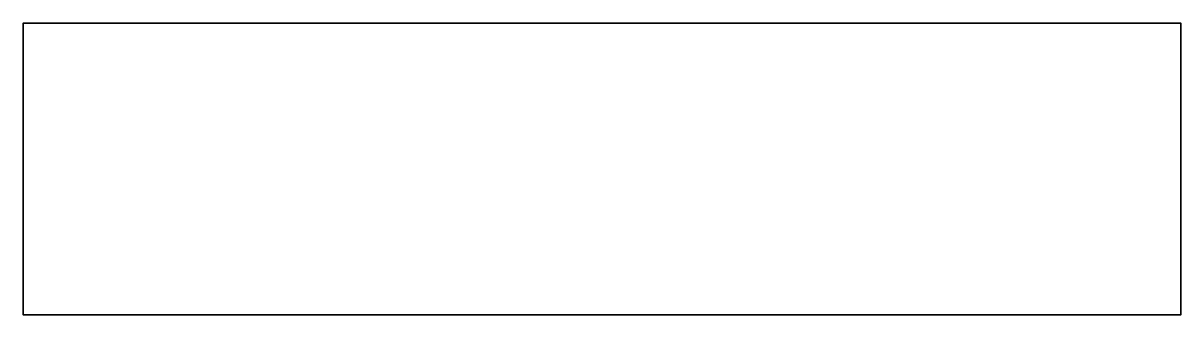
# Model space of a CAD drawing. Extents: x 0 to 3228, y -812 to 0.
import ezdxf

# ---------------------------------------------------------------- set-up
doc = ezdxf.new("R2010")
doc.units = 0
doc.linetypes.add('Solid', pattern=[0])

msp = doc.modelspace()

# ---------------------------------------------------------------- linework, layer by layer
at = {"color": 0, "linetype": 'Solid', "lineweight": 35}
msp.add_lwpolyline([(2805, -812), (0, -812), (0, 0), (3228, 0), (3228, -812), (2805, -812)], close=True, dxfattribs=at)

doc.saveas('drawing.dxf')
